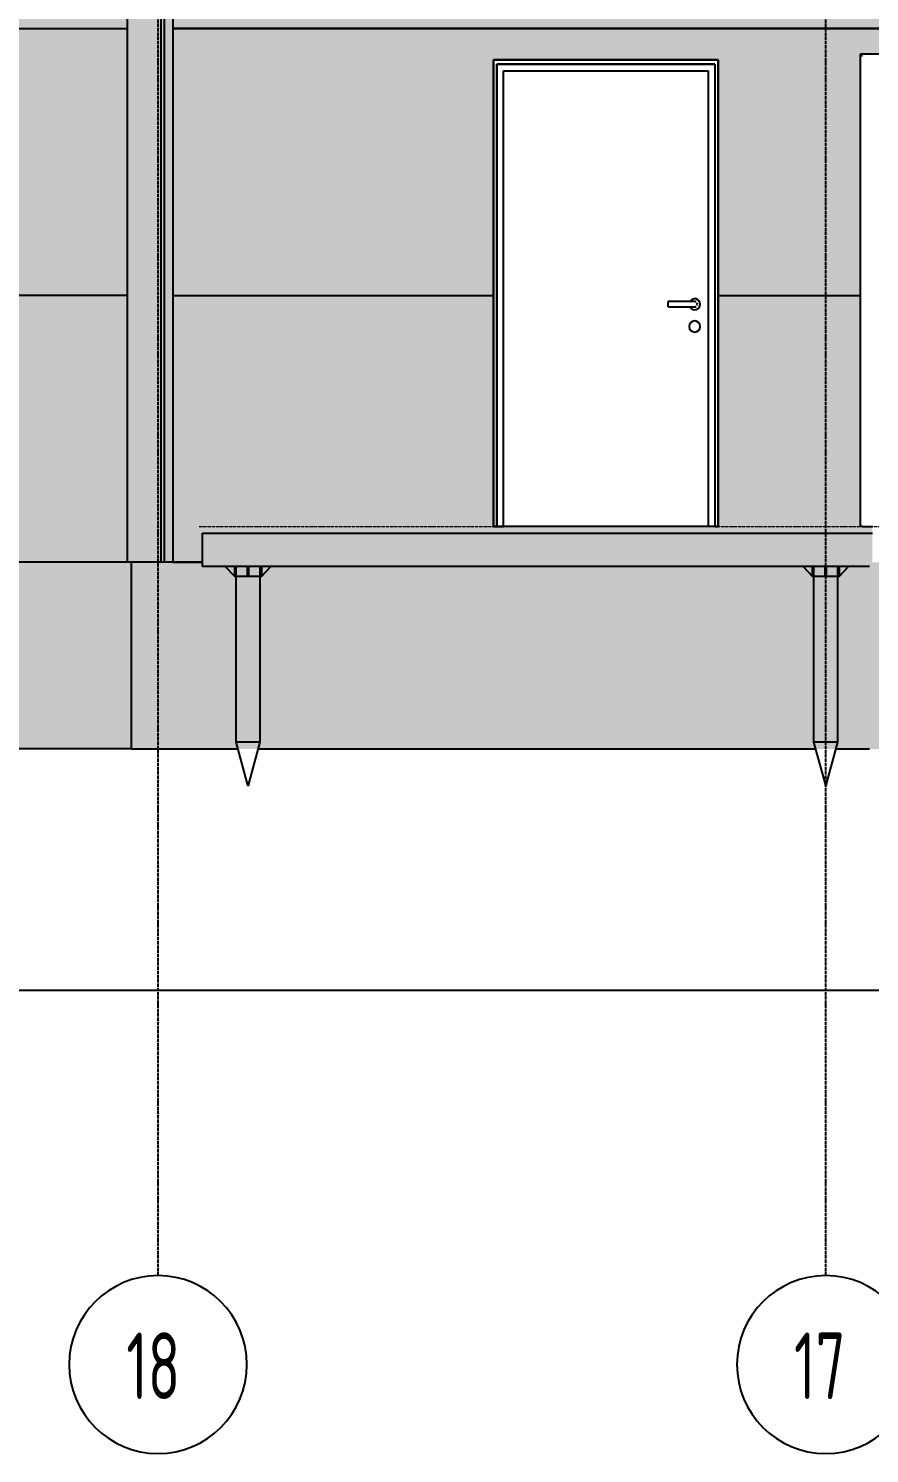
# Model space of a CAD drawing. Header units: millimetres. Extents: x 2162 to 93478, y -2737 to 52379.
# Drawn here: x 8727 to 12512, y 27258 to 33668 of the extents above; entities that cross this region are included whole.
import ezdxf

# ---------------------------------------------------------------- set-up
doc = ezdxf.new("R2010")
doc.units = ezdxf.units.MM
doc.linetypes.add('Штрихпунктир 15 х 2 х 2 мм', pattern=[19, 15, -2, 0, -2])
doc.linetypes.add('Штрихпунктирная', pattern=[30, 25, -2.25, 0.5, -2.25])
doc.layers.add('Axes', color=40, linetype='Штрихпунктирная')
doc.layers.add('Dimension', color=4, linetype='Continuous')
for name, color, linetype, lineweight in [('Door', 7, 'Continuous', 18), ('Level', 7, 'Continuous', 9), ('Text', 219, 'Continuous', 20)]:
    doc.layers.add(name, color=color, linetype=linetype, lineweight=lineweight)
doc.styles.add('GOST Common_1', font='gost.shx', dxfattribs={"width": 0.8, "height": 250})
doc.styles.add('KOTE', font='romrust.shx', dxfattribs={"width": 0.8})
doc.dimstyles.new('ayala 100', dxfattribs={"dimscale": 50, "dimtxt": 6, "dimasz": 4.4, "dimexe": 3, "dimexo": 5, "dimgap": 1, "dimtad": 1, "dimtoh": 1, "dimdec": 0, "dimzin": 9, "dimdsep": 46, "dimtxsty": 'KOTE', "dimblk": 'ARCHTICK', "dimcen": 0, "dimdle": 3, "dimclrd": 4, "dimclre": 4, "dimclrt": 3, "dimadec": 0, "dimazin": 0, "dimtfac": 0.666667, "dimtdec": 0, "dimtix": 1, "dimtmove": 1, "dimatfit": 0, "dimfxl": 1, "dimtvp": 1, "dimtolj": 1, "dimarcsym": 0})

# ---------------------------------------------------------------- blocks, each defined once
blk = doc.blocks.new('_ArchTick')
at = {"color": 0, "linetype": 'ByBlock', "const_width": 0.15}
blk.add_lwpolyline([(-0.5, -0.5), (0.5, 0.5)], dxfattribs=at)
blk = doc.blocks.new('*D80')
at = {"layer": 'Defpoints', "color": 0, "transparency": 16777216}
for p in [(60470.5, 29342.6), (6185.5, 28827.3), (60470.5, 28827.3)]:
    blk.add_point(p, dxfattribs=at)
at = {"layer": 'Dimension', "color": 4, "lineweight": -2, "transparency": 16777216}
for p, q in [((6185.5, 29077.3), (6185.5, 29492.6)), ((60470.5, 29077.3), (60470.5, 29492.6)), ((6035.5, 29342.6), (60620.5, 29342.6))]:
    blk.add_line(p, q, dxfattribs=at)
at = {"layer": 'Dimension', "color": 4, "lineweight": -2, "transparency": 16777216, "xscale": 220, "yscale": 220, "zscale": 220, "rotation": 180}
blk.add_blockref('_ArchTick', (6185.5, 29342.6), dxfattribs=at)
at = {"layer": 'Dimension', "color": 4, "lineweight": -2, "transparency": 16777216, "xscale": 220, "yscale": 220, "zscale": 220}
blk.add_blockref('_ArchTick', (60470.5, 29342.6), dxfattribs=at)
at = {"layer": 'Dimension', "color": 3, "transparency": 16777216, "insert": (33328, 29542.6), "char_height": 300, "attachment_point": 5, "style": 'KOTE'}
blk.add_mtext('\\A1;54285', dxfattribs=at)

msp = doc.modelspace()

# ---------------------------------------------------------------- hatches: boundary and pattern name
at = {"true_color": 0xecece7}
h = msp.add_hatch(color=254, dxfattribs=at)
h.dxf.hatch_style = 1
h.paths.add_polyline_path([(10820.5, 32467.6), (10820.5, 33527.7), (11830.5, 33527.7), (11830.5, 32467.6), (12315.5, 32467.6), (12315.5, 33667.6), (9377.5, 33667.6), (9377.5, 32467.6)])
h.paths.add_polyline_path([(18335.5, 33667.6), (18335.5, 34607.7), (15325.5, 34607.7), (15325.5, 33667.6)])
h.paths.add_polyline_path([(15426.6, 34228.5), (14426.6, 34228.5), (14426.6, 34234.8), (14406.6, 34234.8), (14406.6, 34266.8), (14386.1, 34306.9), (14365.6, 34306.9), (14356.3, 34288.8), (14355.6, 34289.1), (14365.1, 34307.7), (14386.6, 34307.7), (14407.1, 34267.6), (14595.8, 34267.6), (14615.8, 34306.7), (14635.8, 34306.7), (14655.8, 34267.6), (14845.8, 34267.6), (14865.8, 34306.7), (14885.8, 34306.7), (14905.8, 34267.6), (15095.8, 34267.6), (15115.8, 34306.7), (15135.8, 34306.7), (15155.8, 34267.6), (15345.8, 34267.6), (15356.6, 34288.7), (15355.6, 34289.1), (15365.1, 34307.7), (15386.6, 34307.7), (15407.1, 34267.6), (15595.8, 34267.6), (15615.8, 34306.7), (15635.8, 34306.7), (15655.8, 34267.6), (15845.8, 34267.6), (15865.8, 34306.7), (15885.8, 34306.7), (15905.8, 34267.6), (16095.8, 34267.6), (16115.8, 34306.7), (16135.8, 34306.7), (16155.8, 34267.6), (16345.8, 34267.6), (16365.8, 34306.7), (16385.8, 34306.7), (16406.6, 34266.1), (16406.6, 34574.4), (16426.6, 34574.4), (16426.6, 34234.3), (16426.6, 34228.5)])
h.paths.add_polyline_path([(15426.6, 34234.3), (15406.6, 34234.3), (15406.6, 34266.1), (15385.8, 34306.7), (15365.5, 34306.7), (15365.6, 34306.9), (15386.1, 34306.9), (15406.6, 34266.8), (15406.6, 34234.8), (15426.6, 34234.8)], flags=16)
h = msp.add_hatch(color=254, dxfattribs=at)
h.dxf.hatch_style = 1
h.paths.add_polyline_path([(11426.6, 34228.5), (10426.6, 34228.5), (9426.6, 34228.5), (9377.5, 34228.5), (9377.5, 33667.6), (12315.5, 33667.6), (12315.5, 34228.5)])
h.paths.add_polyline_path([(15325.5, 33667.6), (15325.5, 34228.5), (14426.6, 34228.5), (13426.6, 34228.5), (12426.6, 34228.5), (12315.5, 34228.5), (12315.5, 33667.6)])
h = msp.add_hatch(color=254, dxfattribs=at)
h.dxf.hatch_style = 1
h.paths.add_polyline_path([(9109, 33667.6), (9172.5, 33667.6), (9172.5, 34207.6), (8134.3, 34207.6), (7134.3, 34207.6), (6240.5, 34207.6), (6240.5, 33667.6)])
h.paths.add_polyline_path([(6390.5, 33667.6), (6240.5, 33667.6), (6240.5, 32467.6), (9172.5, 32467.6), (9172.5, 33667.6)])
h.paths.add_polyline_path([(6240.5, 32467.6), (6240.5, 31267.6), (9172.5, 31267.7), (9172.5, 32467.6)])
at = {"true_color": 0x61993b}
h = msp.add_hatch(color=85, dxfattribs=at)
h.dxf.hatch_style = 1
h.paths.add_polyline_path([(9377.5, 34207.7), (9172.5, 34207.7), (9172.5, 31267.7), (9377.5, 31267.7)])
at = {"true_color": 0xecece7}
h = msp.add_hatch(color=254, dxfattribs=at)
h.dxf.hatch_style = 1
h.paths.add_polyline_path([(12470.5, 32467.6), (12315.5, 32467.6), (12315.5, 31427.7), (12470.5, 31427.7)])
h.paths.add_polyline_path([(12470.5, 33552.7), (13900.5, 33552.7), (13900.5, 32597.7), (14140.5, 32597.7), (14140.5, 33527.7), (15150.5, 33527.7), (15150.5, 32597.7), (15325.5, 32597.7), (15325.5, 33667.6), (12315.5, 33667.6), (12315.5, 32467.6), (12470.5, 32467.6)])
h.paths.add_polyline_path([(14140.5, 32557.7), (13900.5, 32557.7), (13900.5, 32467.6), (14140.5, 32467.6)], flags=17)
h.paths.add_polyline_path([(15315.7, 32557.7), (15150.5, 32557.7), (15150.5, 32467.6), (15315.7, 32467.6)], flags=17)
h.paths.add_polyline_path([(15315.7, 32467.6), (15150.5, 32467.6), (15150.5, 32297.7), (15315.7, 32297.7)])
h.paths.add_polyline_path([(14140.5, 32467.6), (13900.5, 32467.6), (13900.5, 32297.7), (14140.5, 32297.7)])
h.paths.add_polyline_path([(14140.5, 32272.7), (13900.5, 32272.7), (13900.5, 31997.7), (14140.5, 31997.7)])
h.paths.add_polyline_path([(15315.7, 32272.7), (15150.5, 32272.7), (15150.5, 31997.7), (15315.7, 31997.7)])
h.paths.add_polyline_path([(15315.7, 31972.7), (15150.5, 31972.7), (15150.5, 31697.7), (15315.7, 31697.7)])
h.paths.add_polyline_path([(15315.7, 31672.7), (15150.5, 31672.7), (15150.5, 31427.7), (15315.7, 31427.7)])
h.paths.add_polyline_path([(14140.5, 31672.7), (13900.5, 31672.7), (13900.5, 31427.7), (14140.5, 31427.7)])
h.paths.add_polyline_path([(14140.5, 31972.7), (13900.5, 31972.7), (13900.5, 31697.7), (14140.5, 31697.7)])
h = msp.add_hatch(color=254, dxfattribs=at)
h.dxf.hatch_style = 1
h.paths.add_polyline_path([(12315.5, 32467.6), (11830.5, 32467.6), (11830.5, 31427.7), (12315.5, 31427.7)], flags=17)
h.paths.add_polyline_path([(9377.5, 32467.6), (9377.5, 31267.7), (9510.5, 31267.7), (9510.5, 31397.7), (12315.5, 31397.7), (12315.5, 31427.7), (10820.5, 31427.7), (10820.5, 32467.6)])
at = {"true_color": 0x61993b}
h = msp.add_hatch(color=85, dxfattribs=at)
h.dxf.hatch_style = 1
h.paths.add_polyline_path([(12315.7, 31397.4), (12315.7, 31426.4), (11170.4, 31426.4), (9510.6, 31427.5), (9510.6, 31397.3), (11175.7, 31397.3)])
h = msp.add_hatch(color=85, dxfattribs=at)
h.dxf.hatch_style = 1
h.paths.add_polyline_path([(12525.3, 31427.7), (12315.5, 31427.7), (12315.5, 31397.7), (12525.3, 31397.7)])
h.paths.add_polyline_path([(13760.7, 31427.7), (12565.3, 31427.7), (12565.3, 31397.7), (13760.7, 31397.7)])
h.paths.add_polyline_path([(13775.3, 31427.7), (13760.7, 31427.7), (13760.7, 31397.7), (13775.3, 31397.7)])
h.paths.add_polyline_path([(14538.2, 31427.7), (13815.3, 31427.7), (13815.3, 31397.7), (14538.2, 31397.7)])
h.paths.add_polyline_path([(15325.5, 31427.7), (14538.2, 31427.7), (14538.2, 31397.7), (15325.5, 31397.7)])
at = {"true_color": 0xecece7}
h = msp.add_hatch(color=254, dxfattribs=at)
h.dxf.hatch_style = 1
h.paths.add_polyline_path([(9512.2, 31397.7), (9512.2, 31247.7), (12524.9, 31247.7), (12524.9, 31377.7), (12525.1, 31377.7), (12525.1, 31397.7)])
at = {"true_color": 0x61993b}
h = msp.add_hatch(color=85, dxfattribs=at)
h.dxf.hatch_style = 1
h.paths.add_polyline_path([(9190, 30427.7), (9190, 31267.7), (6240.5, 31267.6), (6240.5, 31267.6), (6200.5, 31267.6), (6185.5, 31267.6), (6185.5, 30427.6)])
h.paths.add_polyline_path([(12268.8, 30427.7), (12260.5, 30457.7), (12260.5, 31203.7), (12255.5, 31203.7), (12213.2, 31247.7), (9817.8, 31247.7), (9775.5, 31203.7), (9770.5, 31203.7), (9770.5, 30457.7), (9762.3, 30427.7)])
h.paths.add_polyline_path([(9310.5, 30427.7), (9668.8, 30427.7), (9660.5, 30457.7), (9660.5, 31203.7), (9655.5, 31203.7), (9613.2, 31247.7), (9510.5, 31247.7), (9510.5, 31267.7), (9377.5, 31267.7), (9337.5, 31267.7), (9322.5, 31267.7), (9310.5, 31267.7)])
h.paths.add_polyline_path([(9310.5, 31267.7), (9190, 31267.7), (9190, 30427.7), (9310.5, 30427.7)])
h.paths.add_polyline_path([(12570.3, 31090.2), (12570.3, 30917.7), (13770.3, 30917.7), (13770.3, 31090.2)])
h.paths.add_polyline_path([(13770.3, 31155.2), (13770.3, 31247.7), (12570.3, 31247.7), (12570.3, 31155.2)])
h.paths.add_polyline_path([(12370.5, 30457.7), (12362.3, 30427.7), (12512.3, 30427.7), (12512.3, 31247.7), (12417.8, 31247.7), (12375.5, 31203.7), (12370.5, 31203.7)])
h.paths.add_polyline_path([(13770.3, 30427.7), (13770.3, 30615.2), (12570.3, 30615.2), (12570.3, 30427.7)])
h.paths.add_polyline_path([(12570.3, 30852.7), (12570.3, 30680.2), (13770.3, 30680.2), (13770.3, 30852.7)])
h.paths.add_polyline_path([(13933, 31203.7), (13928, 31203.7), (13885.7, 31247.7), (13828.3, 31247.7), (13828.3, 30427.7), (13941.3, 30427.7), (13933, 30457.7)])
h.paths.add_polyline_path([(14043, 30457.7), (14034.8, 30427.7), (15141.3, 30427.7), (15133, 30457.7), (15133, 31203.7), (15128, 31203.7), (15085.7, 31247.7), (14090.4, 31247.7), (14048, 31203.7), (14043, 31203.7)])
h.paths.add_polyline_path([(15243, 30457.7), (15234.8, 30427.7), (15325.5, 30427.7), (15325.5, 31247.7), (15290.4, 31247.7), (15248, 31203.7), (15243, 31203.7)])
h.paths.add_polyline_path([(15325.5, 31267.7), (15325.5, 30427.7), (18335.5, 30427.7), (18335.5, 31267.7)])
h = msp.add_hatch(color=85, dxfattribs=at)
h.dxf.hatch_style = 1
h.paths.add_polyline_path([(60590.5, 31267.7), (9190, 31267.7), (9190, 30427.7), (60590.5, 30427.7)])

# ---------------------------------------------------------------- linework, layer by layer
at = {"color": 0}
for p, q in [((9172.5, 31267.7), (9172.5, 34607.7)), ((9377.5, 34306.9), (9377.5, 31267.7)), ((9322.5, 31267.7), (9172.5, 31267.7)), ((9337.5, 31267.7), (9322.5, 31267.7)), ((9377.5, 31267.7), (9337.5, 31267.7)), ((9613.2, 31247.7), (9655.5, 31203.7)), ((9655.5, 31203.7), (9655.5, 31247.7)), ((9655.5, 31247.7), (9655.5, 31203.7)), ((9660.5, 31247.7), (9660.5, 30457.7)), ((9713.5, 31203.8), (9713.5, 31247.7)), ((9717.5, 31247.7), (9717.5, 31203.8)), ((9770.5, 30457.7), (9770.5, 31247.7)), ((9775.5, 31247.7), (9775.5, 31203.7)), ((9775.5, 31203.7), (9817.8, 31247.7)), ((9775.5, 31203.7), (9775.5, 31247.7)), ((12213.2, 31247.7), (12255.5, 31203.7)), ((12255.5, 31203.7), (12255.5, 31247.7)), ((12255.5, 31247.7), (12255.5, 31203.7)), ((12260.5, 31247.7), (12260.5, 30457.7)), ((12313.5, 31203.8), (12313.5, 31247.7)), ((12317.5, 31247.7), (12317.5, 31203.8)), ((12370.5, 30457.7), (12370.5, 31247.7)), ((12375.5, 31247.7), (12375.5, 31203.7)), ((12375.5, 31203.7), (12417.8, 31247.7)), ((12375.5, 31203.7), (12375.5, 31247.7)), ((9715.5, 31203.7), (9655.5, 31203.7)), ((9717.5, 31203.8), (9713.5, 31203.8)), ((9775.5, 31203.7), (9715.5, 31203.7)), ((12315.5, 31203.7), (12255.5, 31203.7)), ((12317.5, 31203.8), (12313.5, 31203.8)), ((12375.5, 31203.7), (12315.5, 31203.7)), ((9660.5, 30457.7), (9713.6, 30264.6)), ((9661.9, 30457.7), (9660.5, 30457.7)), ((9661.5, 30457.7), (9660.5, 30457.7)), ((9671.2, 30457.7), (9662.4, 30457.7)), ((9673.7, 30457.7), (9672.5, 30457.7)), ((9690.4, 30457.7), (9673.7, 30457.7)), ((9693.7, 30457.7), (9691.6, 30457.7)), ((9715.5, 30457.7), (9693.7, 30457.7)), ((9737.3, 30457.7), (9715.5, 30457.7)), ((9717.4, 30264.6), (9770.5, 30457.7)), ((9739.4, 30457.7), (9737.3, 30457.7)), ((9757.3, 30457.7), (9740.6, 30457.7)), ((9758.5, 30457.7), (9757.3, 30457.7)), ((9768.6, 30457.7), (9758.9, 30457.7)), ((9770.5, 30457.7), (9769.5, 30457.7)), ((12260.5, 30457.7), (12313.6, 30264.6)), ((12261.9, 30457.7), (12260.5, 30457.7)), ((12261.5, 30457.7), (12260.5, 30457.7)), ((12271.2, 30457.7), (12262.4, 30457.7)), ((12273.7, 30457.7), (12272.5, 30457.7)), ((12290.4, 30457.7), (12273.7, 30457.7)), ((12293.7, 30457.7), (12291.6, 30457.7)), ((12315.5, 30457.7), (12293.7, 30457.7)), ((12337.3, 30457.7), (12315.5, 30457.7)), ((12317.4, 30264.6), (12370.5, 30457.7)), ((12339.4, 30457.7), (12337.3, 30457.7)), ((12357.3, 30457.7), (12340.6, 30457.7)), ((12358.5, 30457.7), (12357.3, 30457.7)), ((12368.6, 30457.7), (12358.9, 30457.7)), ((12370.5, 30457.7), (12369.5, 30457.7))]:
    msp.add_line(p, q, dxfattribs=at)
for p, q in [((9322.5, 34607.7), (9322.5, 31267.7)), ((9337.5, 34607.7), (9337.5, 31267.7)), ((6185.5, 33667.6), (9109, 33667.6)), ((6390.5, 33667.6), (9172.5, 33667.6)), ((15325.5, 33667.6), (9377.5, 33667.6)), ((9377.5, 33667.6), (15325.5, 33667.6)), ((10820.5, 32467.6), (10820.5, 33527.7)), ((10820.5, 33527.7), (11830.5, 33527.7)), ((11830.5, 33527.7), (10820.5, 33527.7)), ((10820.5, 33527.7), (10820.5, 31427.7)), ((11830.5, 33527.7), (11830.5, 32467.6)), ((11830.5, 31427.7), (11830.5, 33527.7)), ((12470.5, 33552.7), (12470.5, 31427.7)), ((13900.5, 33552.7), (12470.5, 33552.7)), ((10835.5, 31427.7), (10835.5, 33507.7)), ((10835.5, 33507.7), (11815.5, 33507.7)), ((11815.5, 33507.7), (10835.5, 33507.7)), ((10835.5, 33507.7), (10835.5, 31427.7)), ((10865.5, 33477.7), (11785.5, 33477.7)), ((10865.5, 31427.7), (10865.5, 33477.7)), ((11785.5, 33477.7), (11785.5, 31427.7)), ((11815.5, 33507.7), (11815.5, 31427.7)), ((11815.5, 33507.7), (11815.5, 31427.7)), ((9172.5, 32467.6), (6185.5, 32467.6)), ((9377.5, 32467.6), (10820.5, 32467.6)), ((9377.5, 32467.6), (10820.5, 32467.6)), ((10820.5, 31427.7), (10820.5, 32467.6)), ((11705.5, 32439.7), (11605.5, 32439.7)), ((11605.5, 32427.7), (11605.5, 32439.7)), ((11830.5, 32467.6), (12470.8, 32467.6)), ((11830.5, 32467.6), (11830.5, 31427.7)), ((11830.5, 32467.6), (12470.8, 32467.6)), ((11605.5, 32415.7), (11605.5, 32427.7)), ((11605.5, 32415.7), (11705.5, 32415.7)), ((11830.5, 31427.7), (10820.5, 31427.7)), ((10820.5, 31427.7), (10835.5, 31427.7)), ((10835.5, 31427.7), (10865.5, 31427.7)), ((11815.5, 31427.7), (11785.5, 31427.7)), ((11815.5, 31427.7), (11830.5, 31427.7)), ((12480.5, 31427.7), (12470.5, 31427.7)), ((12480.5, 31427.7), (12525.3, 31427.7)), ((9510.5, 31397.7), (12525.3, 31397.7)), ((9510.5, 31247.7), (9510.5, 31397.7)), ((9190, 31267.7), (6065, 31267.6)), ((9190, 31267.7), (9190, 30427.7)), ((9510.5, 31267.7), (9377.5, 31267.7)), ((9377.5, 31267.7), (9510.5, 31267.7)), ((12512.3, 31247.7), (9510.5, 31247.7)), ((9190, 30427.7), (6065, 30427.6)), ((9190, 30427.7), (9669.7, 30427.7)), ((9761.3, 30427.7), (12269.7, 30427.7)), ((12361.3, 30427.7), (12512.3, 30427.7)), ((9715.5, 30264.6), (9713.6, 30264.6)), ((9717.4, 30264.6), (9715.5, 30264.6)), ((12315.5, 30264.6), (12313.6, 30264.6)), ((12317.4, 30264.6), (12315.5, 30264.6))]:
    msp.add_line(p, q)
at = {"flags": 128}
for points in [[(11725.5, 32439.7), (11725.5, 32439.7), (11725.4, 32439.7), (11725.4, 32439.7), (11725.2, 32439.7), (11725.1, 32439.7), (11724.9, 32439.7), (11724.7, 32439.7), (11724.5, 32439.7), (11724.2, 32439.7), (11723.9, 32439.7), (11723.6, 32439.7), (11723.2, 32439.7), (11722.9, 32439.7), (11722.4, 32439.7), (11722, 32439.7), (11721.5, 32439.7), (11721.1, 32439.7), (11720.5, 32439.7), (11720, 32439.7), (11719.4, 32439.7), (11718.9, 32439.7), (11718.2, 32439.7), (11717.6, 32439.7), (11717, 32439.7), (11716.3, 32439.7), (11715.6, 32439.7), (11714.9, 32439.7), (11714.2, 32439.7), (11713.5, 32439.7), (11712.8, 32439.7), (11712, 32439.7), (11711.2, 32439.7), (11710.5, 32439.7), (11709.7, 32439.7), (11708.9, 32439.7), (11708.1, 32439.7), (11707.3, 32439.7), (11706.5, 32439.7), (11705.7, 32439.7), (11705.5, 32439.7)], [(11705.5, 32415.7), (11706.3, 32415.7), (11707.1, 32415.7), (11707.9, 32415.7), (11708.7, 32415.7), (11709.5, 32415.7), (11710.3, 32415.7), (11711, 32415.7), (11711.8, 32415.7), (11712.5, 32415.7), (11713.3, 32415.7), (11714, 32415.7), (11714.7, 32415.7), (11715.4, 32415.7), (11716.1, 32415.7), (11716.8, 32415.7), (11717.4, 32415.7), (11718.1, 32415.7), (11718.7, 32415.7), (11719.3, 32415.7), (11719.9, 32415.7), (11720.4, 32415.7), (11720.9, 32415.7), (11721.4, 32415.7), (11721.9, 32415.7), (11722.3, 32415.7), (11722.8, 32415.7), (11723.1, 32415.7), (11723.5, 32415.7), (11723.8, 32415.7), (11724.1, 32415.7), (11724.4, 32415.7), (11724.7, 32415.7), (11724.9, 32415.7), (11725.1, 32415.7), (11725.2, 32415.7), (11725.3, 32415.7), (11725.4, 32415.7), (11725.5, 32415.7), (11725.5, 32415.7)]]:
    msp.add_lwpolyline(points, dxfattribs=at)
at = {"color": 0, "flags": 128}
for points in [[(9715.5, 30263.3), (9715.4, 30263.3), (9715.3, 30263.3), (9715.2, 30263.3), (9715.2, 30263.3), (9715.1, 30263.4), (9715, 30263.4), (9714.9, 30263.4), (9714.8, 30263.4), (9714.8, 30263.4), (9714.7, 30263.5), (9714.6, 30263.5), (9714.5, 30263.5), (9714.5, 30263.6), (9714.4, 30263.6), (9714.3, 30263.7), (9714.3, 30263.7), (9714.2, 30263.8), (9714.1, 30263.8), (9714.1, 30263.9), (9714, 30263.9), (9714, 30264), (9713.9, 30264.1), (9713.9, 30264.1), (9713.8, 30264.2), (9713.8, 30264.2), (9713.7, 30264.3), (9713.7, 30264.4), (9713.7, 30264.5), (9713.6, 30264.5), (9713.6, 30264.6)], [(9717.4, 30264.6), (9717.4, 30264.5), (9717.3, 30264.4), (9717.3, 30264.4), (9717.3, 30264.3), (9717.2, 30264.2), (9717.2, 30264.2), (9717.1, 30264.1), (9717.1, 30264), (9717, 30264), (9717, 30263.9), (9716.9, 30263.9), (9716.8, 30263.8), (9716.8, 30263.7), (9716.7, 30263.7), (9716.6, 30263.7), (9716.6, 30263.6), (9716.5, 30263.6), (9716.4, 30263.5), (9716.4, 30263.5), (9716.3, 30263.5), (9716.2, 30263.4), (9716.1, 30263.4), (9716.1, 30263.4), (9716, 30263.4), (9715.9, 30263.4), (9715.8, 30263.3), (9715.7, 30263.3), (9715.7, 30263.3), (9715.6, 30263.3), (9715.5, 30263.3)], [(12315.5, 30263.3), (12315.4, 30263.3), (12315.3, 30263.3), (12315.2, 30263.3), (12315.2, 30263.3), (12315.1, 30263.4), (12315, 30263.4), (12314.9, 30263.4), (12314.8, 30263.4), (12314.8, 30263.4), (12314.7, 30263.5), (12314.6, 30263.5), (12314.5, 30263.5), (12314.5, 30263.6), (12314.4, 30263.6), (12314.3, 30263.7), (12314.3, 30263.7), (12314.2, 30263.8), (12314.1, 30263.8), (12314.1, 30263.9), (12314, 30263.9), (12314, 30264), (12313.9, 30264.1), (12313.9, 30264.1), (12313.8, 30264.2), (12313.8, 30264.2), (12313.7, 30264.3), (12313.7, 30264.4), (12313.7, 30264.5), (12313.6, 30264.5), (12313.6, 30264.6)], [(12317.4, 30264.6), (12317.4, 30264.5), (12317.3, 30264.4), (12317.3, 30264.4), (12317.3, 30264.3), (12317.2, 30264.2), (12317.2, 30264.2), (12317.1, 30264.1), (12317.1, 30264), (12317, 30264), (12317, 30263.9), (12316.9, 30263.9), (12316.8, 30263.8), (12316.8, 30263.7), (12316.7, 30263.7), (12316.6, 30263.7), (12316.6, 30263.6), (12316.5, 30263.6), (12316.4, 30263.5), (12316.4, 30263.5), (12316.3, 30263.5), (12316.2, 30263.4), (12316.1, 30263.4), (12316.1, 30263.4), (12316, 30263.4), (12315.9, 30263.4), (12315.8, 30263.3), (12315.7, 30263.3), (12315.7, 30263.3), (12315.6, 30263.3), (12315.5, 30263.3)]]:
    msp.add_lwpolyline(points, dxfattribs=at)
for centre, radius, start, end in [((11725.5, 32427.7), 25, 0, 150), ((11725.5, 32427.7), 12, 60, 90), ((11725.5, 32427.7), 12, 0, 30), ((11725.5, 32427.7), 25, 210, 0), ((11725.5, 32427.7), 12, 270, 300), ((11725.5, 32427.7), 12, 330, 0), ((11725.5, 32327.7), 25, 0, 180), ((11725.5, 32327.7), 25, 180, 0)]:
    msp.add_arc(centre, radius, start, end)
msp.add_open_spline([(12480.5, 33542.7), (12479.6, 33543.5), (12478.3, 33544.9), (12476.7, 33546.5), (12475.7, 33547.5), (12474.9, 33548.2), (12474.2, 33548.9), (12473.6, 33549.6), (12473, 33550.2), (12472.4, 33550.7), (12471.8, 33551.4), (12471.2, 33551.9), (12470.7, 33552.5), (12470.5, 33552.7), (12470.5, 33552.7)], degree=3, knots=[-1, -1, -1, -1, -0.833333, -0.75, -0.666667, -0.625, -0.583333, -0.5, -0.458333, -0.416667, -0.333333, -0.25, -0.166667, 0, 0, 0, 0])
at = {"layer": 'Axes', "linetype": 'Штрихпунктир 15 х 2 х 2 мм'}
for p, q in [((9310.5, 28058.5), (9310.5, 36874.2)), ((12315.5, 28058.5), (12315.5, 36874.2))]:
    msp.add_line(p, q, dxfattribs=at)
at = {"layer": 'Axes', "color": 7, "linetype": 'Continuous'}
for centre, start, end in [((9310.5, 27658.5), 0, 180), ((12315.5, 27658.5), 0, 180), ((9310.5, 27658.5), 180, 0), ((12315.5, 27658.5), 180, 0)]:
    msp.add_arc(centre, 400, start, end, dxfattribs=at)
at = {"layer": 'Door'}
for p, q in [((10865.5, 33477.7), (10865.5, 31427.7)), ((11785.5, 33477.7), (10865.5, 33477.7)), ((11785.5, 31427.7), (11785.5, 33477.7)), ((10865.5, 31427.7), (11785.5, 31427.7))]:
    msp.add_line(p, q, dxfattribs=at)
at = {"layer": 'Level', "linetype": 'Штрихпунктир 15 х 2 х 2 мм'}
msp.add_line((9494.9, 31427.7), (60403.5, 31427.7), dxfattribs=at)

# ---------------------------------------------------------------- texts
at = {"layer": 'Text', "char_height": 300, "width": 359.156, "attachment_point": 1, "style": 'GOST Common_1'}
for s, insert in [('18', (9167.4, 27802.9)), ('17', (12172.4, 27802.9))]:
    msp.add_mtext(s, dxfattribs=dict(at, insert=insert))

# ---------------------------------------------------------------- dimensions: what is measured, and where the dimension line sits
at = {"layer": 'Dimension'}
dim = msp.add_linear_dim(base=(60470.5, 29342.6), p1=(6185.5, 28827.3), p2=(60470.5, 28827.3), dimstyle='ayala 100', dxfattribs=at)
dim.commit()
dim.dimension.update_dxf_attribs({"geometry": '*D80', "text_midpoint": (33328, 29542.6)})

doc.saveas('drawing.dxf')
